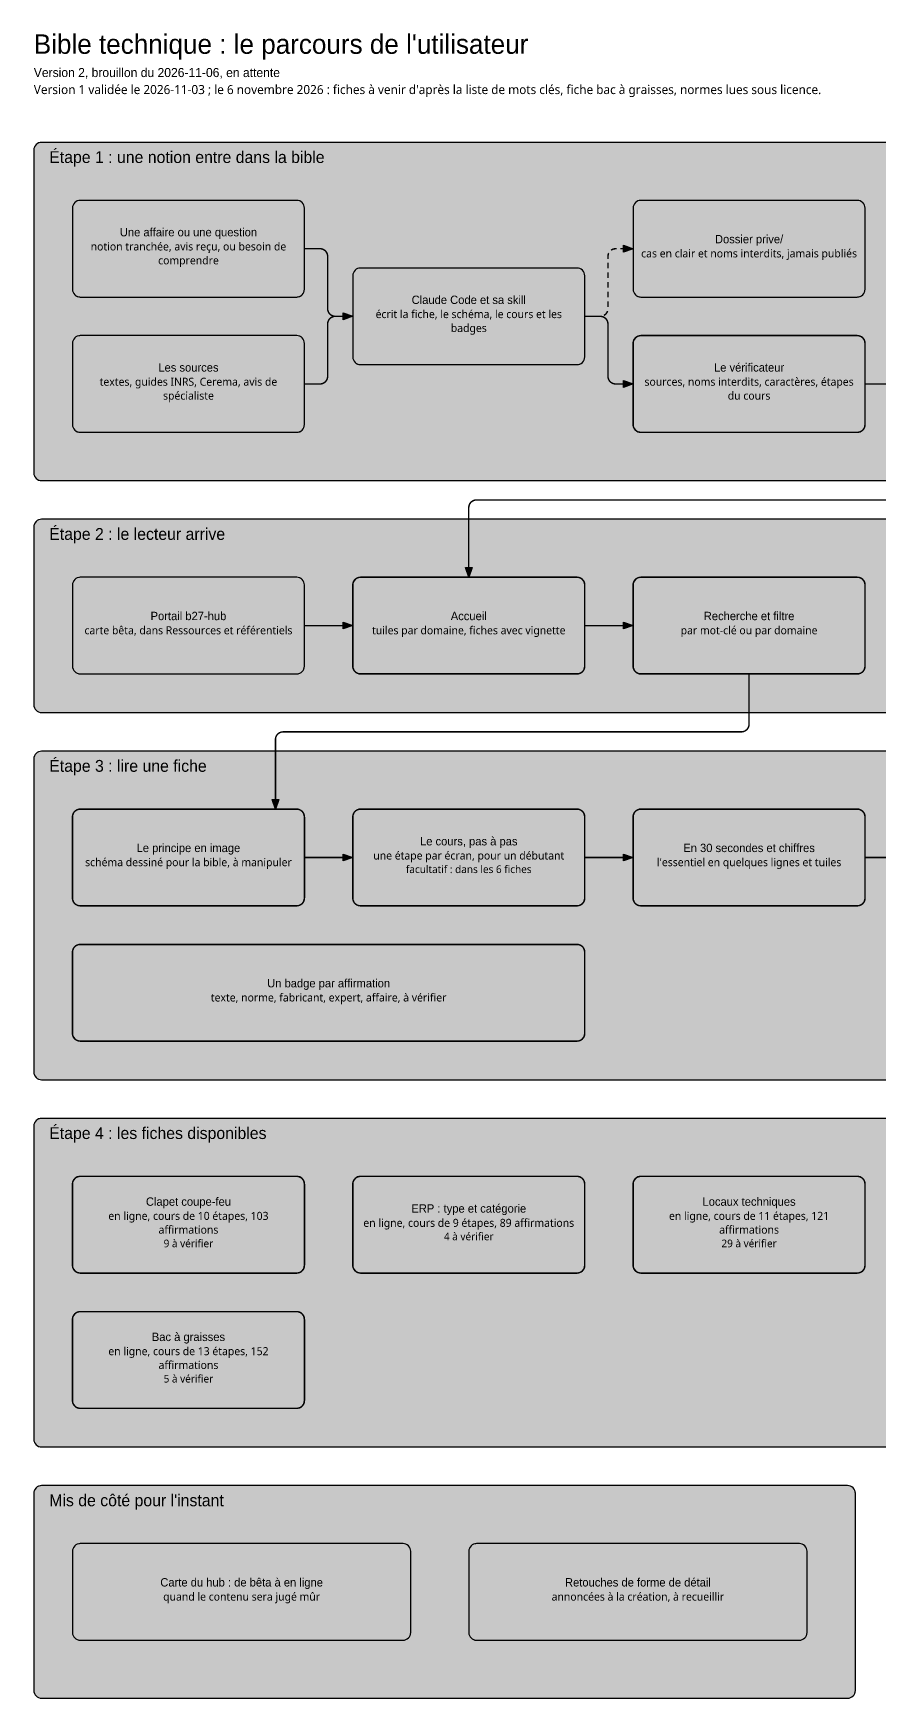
# Model space of a CAD drawing. Header units: millimetres. Extents: x 40 to 2430, y -1750 to -20.
# Drawn here: x 40 to 915, y -1750 to -27 of the extents above; entities that cross this region are included whole.
import ezdxf
from ezdxf.enums import TextEntityAlignment as Align

# ---------------------------------------------------------------- set-up
doc = ezdxf.new("R2010")
doc.units = ezdxf.units.MM
for name, color, linetype, true_color in [('C-2B1D24', 250, 'Continuous', 0x2b1d24), ('C-4A3A42', 229, 'Continuous', 0x4a3a42), ('C-5A4A52', 251, 'Continuous', 0x5a4a52), ('C-5B8266', 105, 'Continuous', 0x5b8266), ('C-6B6B6B', 251, 'Continuous', 0x6b6b6b), ('C-7A2E3A', 17, 'Continuous', 0x7a2e3a), ('C-8C8088', 252, 'Continuous', 0x8c8088), ('C-9E9E9E', 253, 'Continuous', 0x9e9e9e), ('C-C8892A', 42, 'Continuous', 0xc8892a), ('C-D8CFC9', 254, 'Continuous', 0xd8cfc9), ('C-E3ECE5', 254, 'Continuous', 0xe3ece5), ('C-EFEFEF', 7, 'Continuous', 0xefefef), ('C-F7E9D2', 254, 'Continuous', 0xf7e9d2), ('C-FBF9F7', 7, 'Continuous', 0xfbf9f7), ('C-FFFFFF', 7, 'Continuous', 0xffffff)]:
    doc.layers.add(name, color=color, linetype=linetype, true_color=true_color)
doc.styles.add('CARTE_GRAS', font='seguisb.ttf')
doc.styles.add('CARTE_ITALIQUE', font='segoeuii.ttf')
doc.styles.add('CARTE_NORMAL', font='segoeui.ttf')

msp = doc.modelspace()

# ---------------------------------------------------------------- hatches: boundary and pattern name
at = {"layer": 'C-4A3A42'}
h = msp.add_hatch(color=256, dxfattribs=at)
h.dxf.hatch_style = 2
h.paths.add_polyline_path([(660, -250), (650, -253.5), (650, -246.5)])
h = msp.add_hatch(color=256, dxfattribs=at)
h.dxf.hatch_style = 2
h.paths.add_polyline_path([(370, -320), (360, -323.5), (360, -316.5)])
h = msp.add_hatch(color=256, dxfattribs=at)
h.dxf.hatch_style = 2
h.paths.add_polyline_path([(370, -320), (360, -323.5), (360, -316.5)])
h = msp.add_hatch(color=256, dxfattribs=at)
h.dxf.hatch_style = 2
h.paths.add_polyline_path([(660, -390), (650, -393.5), (650, -386.5)])
h = msp.add_hatch(color=256, dxfattribs=at)
h.dxf.hatch_style = 2
h.paths.add_polyline_path([(490, -590), (486.5, -580), (493.5, -580)])
h = msp.add_hatch(color=256, dxfattribs=at)
h.dxf.hatch_style = 2
h.paths.add_polyline_path([(370, -640), (360, -643.5), (360, -636.5)])
h = msp.add_hatch(color=256, dxfattribs=at)
h.dxf.hatch_style = 2
h.paths.add_polyline_path([(660, -640), (650, -643.5), (650, -636.5)])
h = msp.add_hatch(color=256, dxfattribs=at)
h.dxf.hatch_style = 2
h.paths.add_polyline_path([(290, -830), (286.5, -820), (293.5, -820)])
h = msp.add_hatch(color=256, dxfattribs=at)
h.dxf.hatch_style = 2
h.paths.add_polyline_path([(370, -880), (360, -883.5), (360, -876.5)])
h = msp.add_hatch(color=256, dxfattribs=at)
h.dxf.hatch_style = 2
h.paths.add_polyline_path([(660, -880), (650, -883.5), (650, -876.5)])
at = {"layer": 'C-E3ECE5'}
h = msp.add_hatch(color=256, dxfattribs=at)
h.dxf.hatch_style = 2
h.paths.add_polyline_path([(668, -440), (892, -440, 0.414214), (900, -432), (900, -348, 0.414214), (892, -340), (668, -340, 0.414214), (660, -348), (660, -432, 0.414214)])
h = msp.add_hatch(color=256, dxfattribs=at)
h.dxf.hatch_style = 2
h.paths.add_polyline_path([(378, -690), (602, -690, 0.414214), (610, -682), (610, -598, 0.414214), (602, -590), (378, -590, 0.414214), (370, -598), (370, -682, 0.414214)])
h = msp.add_hatch(color=256, dxfattribs=at)
h.dxf.hatch_style = 2
h.paths.add_polyline_path([(668, -690), (892, -690, 0.414214), (900, -682), (900, -598, 0.414214), (892, -590), (668, -590, 0.414214), (660, -598), (660, -682, 0.414214)])
h = msp.add_hatch(color=256, dxfattribs=at)
h.dxf.hatch_style = 2
h.paths.add_polyline_path([(88, -930), (312, -930, 0.414214), (320, -922), (320, -838, 0.414214), (312, -830), (88, -830, 0.414214), (80, -838), (80, -922, 0.414214)])
h = msp.add_hatch(color=256, dxfattribs=at)
h.dxf.hatch_style = 2
h.paths.add_polyline_path([(378, -930), (602, -930, 0.414214), (610, -922), (610, -838, 0.414214), (602, -830), (378, -830, 0.414214), (370, -838), (370, -922, 0.414214)])
h = msp.add_hatch(color=256, dxfattribs=at)
h.dxf.hatch_style = 2
h.paths.add_polyline_path([(668, -930), (892, -930, 0.414214), (900, -922), (900, -838, 0.414214), (892, -830), (668, -830, 0.414214), (660, -838), (660, -922, 0.414214)])
h = msp.add_hatch(color=256, dxfattribs=at)
h.dxf.hatch_style = 2
h.paths.add_polyline_path([(88, -1070), (602, -1070, 0.414214), (610, -1062), (610, -978, 0.414214), (602, -970), (88, -970, 0.414214), (80, -978), (80, -1062, 0.414214)])
at = {"layer": 'C-EFEFEF'}
h = msp.add_hatch(color=256, dxfattribs=at)
h.dxf.hatch_style = 2
h.paths.add_polyline_path([(88, -1690), (422, -1690, 0.414214), (430, -1682), (430, -1598, 0.414214), (422, -1590), (88, -1590, 0.414214), (80, -1598), (80, -1682, 0.414214)])
h = msp.add_hatch(color=256, dxfattribs=at)
h.dxf.hatch_style = 2
h.paths.add_polyline_path([(498, -1690), (832, -1690, 0.414214), (840, -1682), (840, -1598, 0.414214), (832, -1590), (498, -1590, 0.414214), (490, -1598), (490, -1682, 0.414214)])
at = {"layer": 'C-F7E9D2'}
h = msp.add_hatch(color=256, dxfattribs=at)
h.dxf.hatch_style = 2
h.paths.add_polyline_path([(88, -1310), (312, -1310, 0.414214), (320, -1302), (320, -1218, 0.414214), (312, -1210), (88, -1210, 0.414214), (80, -1218), (80, -1302, 0.414214)])
h = msp.add_hatch(color=256, dxfattribs=at)
h.dxf.hatch_style = 2
h.paths.add_polyline_path([(378, -1310), (602, -1310, 0.414214), (610, -1302), (610, -1218, 0.414214), (602, -1210), (378, -1210, 0.414214), (370, -1218), (370, -1302, 0.414214)])
h = msp.add_hatch(color=256, dxfattribs=at)
h.dxf.hatch_style = 2
h.paths.add_polyline_path([(668, -1310), (892, -1310, 0.414214), (900, -1302), (900, -1218, 0.414214), (892, -1210), (668, -1210, 0.414214), (660, -1218), (660, -1302, 0.414214)])
h = msp.add_hatch(color=256, dxfattribs=at)
h.dxf.hatch_style = 2
h.paths.add_polyline_path([(88, -1450), (312, -1450, 0.414214), (320, -1442), (320, -1358, 0.414214), (312, -1350), (88, -1350, 0.414214), (80, -1358), (80, -1442, 0.414214)])
at = {"layer": 'C-FBF9F7'}
h = msp.add_hatch(color=256, dxfattribs=at)
h.dxf.hatch_style = 2
h.paths.add_polyline_path([(48, -490), (1772, -490, 0.414214), (1780, -482), (1780, -148, 0.414214), (1772, -140), (48, -140, 0.414214), (40, -148), (40, -482, 0.414214)])
h = msp.add_hatch(color=256, dxfattribs=at)
h.dxf.hatch_style = 2
h.paths.add_polyline_path([(48, -730), (1772, -730, 0.414214), (1780, -722), (1780, -538, 0.414214), (1772, -530), (48, -530, 0.414214), (40, -538), (40, -722, 0.414214)])
h = msp.add_hatch(color=256, dxfattribs=at)
h.dxf.hatch_style = 2
h.paths.add_polyline_path([(48, -1110), (1772, -1110, 0.414214), (1780, -1102), (1780, -778, 0.414214), (1772, -770), (48, -770, 0.414214), (40, -778), (40, -1102, 0.414214)])
h = msp.add_hatch(color=256, dxfattribs=at)
h.dxf.hatch_style = 2
h.paths.add_polyline_path([(48, -1490), (1772, -1490, 0.414214), (1780, -1482), (1780, -1158, 0.414214), (1772, -1150), (48, -1150, 0.414214), (40, -1158), (40, -1482, 0.414214)])
h = msp.add_hatch(color=256, dxfattribs=at)
h.dxf.hatch_style = 2
h.paths.add_polyline_path([(48, -1750), (882, -1750, 0.414214), (890, -1742), (890, -1538, 0.414214), (882, -1530), (48, -1530, 0.414214), (40, -1538), (40, -1742, 0.414214)])
at = {"layer": 'C-FFFFFF'}
h = msp.add_hatch(color=256, dxfattribs=at)
h.dxf.hatch_style = 2
h.paths.add_polyline_path([(88, -300), (312, -300, 0.414214), (320, -292), (320, -208, 0.414214), (312, -200), (88, -200, 0.414214), (80, -208), (80, -292, 0.414214)])
h = msp.add_hatch(color=256, dxfattribs=at)
h.dxf.hatch_style = 2
h.paths.add_polyline_path([(668, -300), (892, -300, 0.414214), (900, -292), (900, -208, 0.414214), (892, -200), (668, -200, 0.414214), (660, -208), (660, -292, 0.414214)])
h = msp.add_hatch(color=256, dxfattribs=at)
h.dxf.hatch_style = 2
h.paths.add_polyline_path([(378, -370), (602, -370, 0.414214), (610, -362), (610, -278, 0.414214), (602, -270), (378, -270, 0.414214), (370, -278), (370, -362, 0.414214)])
h = msp.add_hatch(color=256, dxfattribs=at)
h.dxf.hatch_style = 2
h.paths.add_polyline_path([(88, -440), (312, -440, 0.414214), (320, -432), (320, -348, 0.414214), (312, -340), (88, -340, 0.414214), (80, -348), (80, -432, 0.414214)])
h = msp.add_hatch(color=256, dxfattribs=at)
h.dxf.hatch_style = 2
h.paths.add_polyline_path([(88, -690), (312, -690, 0.414214), (320, -682), (320, -598, 0.414214), (312, -590), (88, -590, 0.414214), (80, -598), (80, -682, 0.414214)])

# ---------------------------------------------------------------- linework, layer by layer
at = {"layer": 'C-4A3A42', "const_width": 1.5}
for points in [[(320, -250), (336, -250, -0.414214), (344, -258), (344, -312, 0.414214), (352, -320), (360, -320)], [(320, -390), (336, -390, 0.414214), (344, -382), (344, -328, -0.414214), (352, -320), (360, -320)], [(610, -320), (626, -320, -0.414214), (634, -328), (634, -382, 0.414214), (642, -390), (650, -390)], [(1650, -440), (1650, -502, -0.414214), (1642, -510), (498, -510, 0.414214), (490, -518), (490, -580)], [(780, -690), (780, -742, -0.414214), (772, -750), (298, -750, 0.414214), (290, -758), (290, -820)]]:
    msp.add_lwpolyline(points, format="xyb", dxfattribs=at)
for points in [[(634, -260.5), (634, -258), (634.2, -256.4), (634.6, -254.9), (634.8, -254.7)], [(637.3, -251.6), (637.6, -251.3), (638.9, -250.6), (640.4, -250.2), (642, -250), (642.9, -250)], [(646.9, -250), (650, -250)], [(634, -270.5), (634, -264.5)], [(634, -280.5), (634, -274.5)], [(634, -290.5), (634, -284.5)], [(634, -300.5), (634, -294.5)], [(634, -310.5), (634, -304.5)], [(610, -320), (616, -320)], [(620, -320), (626, -320)], [(629.8, -319), (630.4, -318.7), (631.7, -317.7), (632.7, -316.4), (633.4, -315.1), (633.6, -314.5)], [(900, -390), (940, -390)], [(320, -640), (360, -640)], [(610, -640), (650, -640)], [(320, -880), (360, -880)], [(610, -880), (650, -880)], [(900, -880), (940, -880)]]:
    msp.add_lwpolyline(points, dxfattribs=at)
at = {"layer": 'C-4A3A42'}
for points in [[(660, -250), (650, -253.5), (650, -246.5)], [(370, -320), (360, -323.5), (360, -316.5)], [(370, -320), (360, -323.5), (360, -316.5)], [(660, -390), (650, -393.5), (650, -386.5)], [(490, -590), (486.5, -580), (493.5, -580)], [(370, -640), (360, -643.5), (360, -636.5)], [(660, -640), (650, -643.5), (650, -636.5)], [(290, -830), (286.5, -820), (293.5, -820)], [(370, -880), (360, -883.5), (360, -876.5)], [(660, -880), (650, -883.5), (650, -876.5)]]:
    msp.add_lwpolyline(points, close=True, dxfattribs=at)
at = {"layer": 'C-5B8266', "const_width": 1.5}
for points in [[(668, -440), (892, -440, 0.414214), (900, -432), (900, -348, 0.414214), (892, -340), (668, -340, 0.414214), (660, -348), (660, -432, 0.414214)], [(378, -690), (602, -690, 0.414214), (610, -682), (610, -598, 0.414214), (602, -590), (378, -590, 0.414214), (370, -598), (370, -682, 0.414214)], [(668, -690), (892, -690, 0.414214), (900, -682), (900, -598, 0.414214), (892, -590), (668, -590, 0.414214), (660, -598), (660, -682, 0.414214)], [(88, -930), (312, -930, 0.414214), (320, -922), (320, -838, 0.414214), (312, -830), (88, -830, 0.414214), (80, -838), (80, -922, 0.414214)], [(378, -930), (602, -930, 0.414214), (610, -922), (610, -838, 0.414214), (602, -830), (378, -830, 0.414214), (370, -838), (370, -922, 0.414214)], [(668, -930), (892, -930, 0.414214), (900, -922), (900, -838, 0.414214), (892, -830), (668, -830, 0.414214), (660, -838), (660, -922, 0.414214)], [(88, -1070), (602, -1070, 0.414214), (610, -1062), (610, -978, 0.414214), (602, -970), (88, -970, 0.414214), (80, -978), (80, -1062, 0.414214)]]:
    msp.add_lwpolyline(points, format="xyb", close=True, dxfattribs=at)
at = {"layer": 'C-8C8088', "const_width": 1}
for points in [[(80, -208), (80.3, -205.9), (81.1, -204), (82.2, -202.6)], [(85.5, -200.4), (85.9, -200.3), (88, -200), (91.5, -200)], [(95.5, -200), (101.5, -200)], [(105.5, -200), (111.5, -200)], [(115.5, -200), (121.5, -200)], [(125.5, -200), (131.5, -200)], [(135.5, -200), (141.5, -200)], [(145.5, -200), (151.5, -200)], [(155.5, -200), (161.5, -200)], [(165.5, -200), (171.5, -200)], [(175.5, -200), (181.5, -200)], [(185.5, -200), (191.5, -200)], [(195.5, -200), (201.5, -200)], [(205.5, -200), (211.5, -200)], [(215.5, -200), (221.5, -200)], [(225.5, -200), (231.5, -200)], [(235.5, -200), (241.5, -200)], [(245.5, -200), (251.5, -200)], [(255.5, -200), (261.5, -200)], [(265.5, -200), (271.5, -200)], [(275.5, -200), (281.5, -200)], [(285.5, -200), (291.5, -200)], [(295.5, -200), (301.5, -200)], [(305.5, -200), (311.5, -200)], [(315.3, -200.8), (316, -201.1), (317.7, -202.3), (318.9, -204), (319.4, -205)], [(660, -208), (660.3, -205.9), (661.1, -204), (662.2, -202.6)], [(665.5, -200.4), (665.9, -200.3), (668, -200), (671.5, -200)], [(675.5, -200), (681.5, -200)], [(685.5, -200), (691.5, -200)], [(695.5, -200), (701.5, -200)], [(705.5, -200), (711.5, -200)], [(715.5, -200), (721.5, -200)], [(725.5, -200), (731.5, -200)], [(735.5, -200), (741.5, -200)], [(745.5, -200), (751.5, -200)], [(755.5, -200), (761.5, -200)], [(765.5, -200), (771.5, -200)], [(775.5, -200), (781.5, -200)], [(785.5, -200), (791.5, -200)], [(795.5, -200), (801.5, -200)], [(805.5, -200), (811.5, -200)], [(815.5, -200), (821.5, -200)], [(825.5, -200), (831.5, -200)], [(835.5, -200), (841.5, -200)], [(845.5, -200), (851.5, -200)], [(855.5, -200), (861.5, -200)], [(865.5, -200), (871.5, -200)], [(875.5, -200), (881.5, -200)], [(885.5, -200), (891.5, -200)], [(895.3, -200.8), (896, -201.1), (897.7, -202.3), (898.9, -204), (899.4, -205)], [(80, -214.1), (80, -208.1)], [(80, -224.1), (80, -218.1)], [(320, -208.9), (320, -214.9)], [(320, -218.9), (320, -224.9)], [(660, -214.1), (660, -208.1)], [(660, -224.1), (660, -218.1)], [(900, -208.9), (900, -214.9)], [(900, -218.9), (900, -224.9)], [(80, -234.1), (80, -228.1)], [(80, -244.1), (80, -238.1)], [(320, -228.9), (320, -234.9)], [(320, -238.9), (320, -244.9)], [(660, -234.1), (660, -228.1)], [(660, -244.1), (660, -238.1)], [(900, -228.9), (900, -234.9)], [(900, -238.9), (900, -244.9)], [(80, -254.1), (80, -248.1)], [(80, -264.1), (80, -258.1)], [(320, -248.9), (320, -254.9)], [(320, -258.9), (320, -264.9)], [(660, -254.1), (660, -248.1)], [(660, -264.1), (660, -258.1)], [(900, -248.9), (900, -254.9)], [(900, -258.9), (900, -264.9)], [(80, -274.1), (80, -268.1)], [(320, -268.9), (320, -274.9)], [(370, -278), (370.3, -275.9), (371.1, -274), (372.2, -272.6)], [(375.5, -270.4), (375.9, -270.3), (378, -270), (381.5, -270)], [(385.5, -270), (391.5, -270)], [(395.5, -270), (401.5, -270)], [(405.5, -270), (411.5, -270)], [(415.5, -270), (421.5, -270)], [(425.5, -270), (431.5, -270)], [(435.5, -270), (441.5, -270)], [(445.5, -270), (451.5, -270)], [(455.5, -270), (461.5, -270)], [(465.5, -270), (471.5, -270)], [(475.5, -270), (481.5, -270)], [(485.5, -270), (491.5, -270)], [(495.5, -270), (501.5, -270)], [(505.5, -270), (511.5, -270)], [(515.5, -270), (521.5, -270)], [(525.5, -270), (531.5, -270)], [(535.5, -270), (541.5, -270)], [(545.5, -270), (551.5, -270)], [(555.5, -270), (561.5, -270)], [(565.5, -270), (571.5, -270)], [(575.5, -270), (581.5, -270)], [(585.5, -270), (591.5, -270)], [(595.5, -270), (601.5, -270)], [(605.3, -270.8), (606, -271.1), (607.7, -272.3), (608.9, -274), (609.4, -275)], [(660, -274.1), (660, -268.1)], [(900, -268.9), (900, -274.9)], [(80, -284.1), (80, -278.1)], [(80.3, -294.1), (80.3, -294.1), (80, -292), (80, -288.1)], [(320, -288.9), (320, -292), (319.7, -294.1), (319.4, -294.9)], [(320, -278.9), (320, -284.9)], [(370, -284.1), (370, -278.1)], [(370, -294.1), (370, -288.1)], [(610, -278.9), (610, -284.9)], [(610, -288.9), (610, -294.9)], [(660, -284.1), (660, -278.1)], [(660.3, -294.1), (660.3, -294.1), (660, -292), (660, -288.1)], [(900, -288.9), (900, -292), (899.7, -294.1), (899.4, -294.9)], [(900, -278.9), (900, -284.9)], [(87.6, -299.9), (85.9, -299.7), (84, -298.9), (82.3, -297.7), (82.3, -297.5)], [(97.6, -300), (91.6, -300)], [(107.6, -300), (101.6, -300)], [(117.6, -300), (111.6, -300)], [(127.6, -300), (121.6, -300)], [(137.6, -300), (131.6, -300)], [(147.6, -300), (141.6, -300)], [(157.6, -300), (151.6, -300)], [(167.6, -300), (161.6, -300)], [(177.6, -300), (171.6, -300)], [(187.6, -300), (181.6, -300)], [(197.6, -300), (191.6, -300)], [(207.6, -300), (201.6, -300)], [(217.6, -300), (211.6, -300)], [(227.6, -300), (221.6, -300)], [(237.6, -300), (231.6, -300)], [(247.6, -300), (241.6, -300)], [(257.6, -300), (251.6, -300)], [(267.6, -300), (261.6, -300)], [(277.6, -300), (271.6, -300)], [(287.6, -300), (281.6, -300)], [(297.6, -300), (291.6, -300)], [(307.6, -300), (301.6, -300)], [(317.1, -298.1), (316, -298.9), (314.1, -299.7), (312, -300), (311.6, -300)], [(370, -304.1), (370, -298.1)], [(370, -314.1), (370, -308.1)], [(610, -298.9), (610, -304.9)], [(610, -308.9), (610, -314.9)], [(667.6, -299.9), (665.9, -299.7), (664, -298.9), (662.3, -297.7), (662.3, -297.5)], [(677.6, -300), (671.6, -300)], [(687.6, -300), (681.6, -300)], [(697.6, -300), (691.6, -300)], [(707.6, -300), (701.6, -300)], [(717.6, -300), (711.6, -300)], [(727.6, -300), (721.6, -300)], [(737.6, -300), (731.6, -300)], [(747.6, -300), (741.6, -300)], [(757.6, -300), (751.6, -300)], [(767.6, -300), (761.6, -300)], [(777.6, -300), (771.6, -300)], [(787.6, -300), (781.6, -300)], [(797.6, -300), (791.6, -300)], [(807.6, -300), (801.6, -300)], [(817.6, -300), (811.6, -300)], [(827.6, -300), (821.6, -300)], [(837.6, -300), (831.6, -300)], [(847.6, -300), (841.6, -300)], [(857.6, -300), (851.6, -300)], [(867.6, -300), (861.6, -300)], [(877.6, -300), (871.6, -300)], [(887.6, -300), (881.6, -300)], [(897.1, -298.1), (896, -298.9), (894.1, -299.7), (892, -300), (891.6, -300)], [(370, -324.1), (370, -318.1)], [(610, -318.9), (610, -324.9)], [(80, -348), (80.3, -345.9), (81.1, -344), (82.2, -342.6)], [(85.5, -340.4), (85.9, -340.3), (88, -340), (91.5, -340)], [(95.5, -340), (101.5, -340)], [(105.5, -340), (111.5, -340)], [(115.5, -340), (121.5, -340)], [(125.5, -340), (131.5, -340)], [(135.5, -340), (141.5, -340)], [(145.5, -340), (151.5, -340)], [(155.5, -340), (161.5, -340)], [(165.5, -340), (171.5, -340)], [(175.5, -340), (181.5, -340)], [(185.5, -340), (191.5, -340)], [(195.5, -340), (201.5, -340)], [(205.5, -340), (211.5, -340)], [(215.5, -340), (221.5, -340)], [(225.5, -340), (231.5, -340)], [(235.5, -340), (241.5, -340)], [(245.5, -340), (251.5, -340)], [(255.5, -340), (261.5, -340)], [(265.5, -340), (271.5, -340)], [(275.5, -340), (281.5, -340)], [(285.5, -340), (291.5, -340)], [(295.5, -340), (301.5, -340)], [(305.5, -340), (311.5, -340)], [(315.3, -340.8), (316, -341.1), (317.7, -342.3), (318.9, -344), (319.4, -345)], [(370, -334.1), (370, -328.1)], [(370, -344.1), (370, -338.1)], [(610, -328.9), (610, -334.9)], [(610, -338.9), (610, -344.9)], [(80, -354.1), (80, -348.1)], [(80, -364.1), (80, -358.1)], [(320, -348.9), (320, -354.9)], [(320, -358.9), (320, -364.9)], [(370, -354.1), (370, -348.1)], [(370.3, -364.1), (370.3, -364.1), (370, -362), (370, -358.1)], [(610, -358.9), (610, -362), (609.7, -364.1), (609.4, -364.9)], [(610, -348.9), (610, -354.9)], [(80, -374.1), (80, -368.1)], [(80, -384.1), (80, -378.1)], [(320, -368.9), (320, -374.9)], [(320, -378.9), (320, -384.9)], [(377.6, -369.9), (375.9, -369.7), (374, -368.9), (372.3, -367.7), (372.3, -367.5)], [(387.6, -370), (381.6, -370)], [(397.6, -370), (391.6, -370)], [(407.6, -370), (401.6, -370)], [(417.6, -370), (411.6, -370)], [(427.6, -370), (421.6, -370)], [(437.6, -370), (431.6, -370)], [(447.6, -370), (441.6, -370)], [(457.6, -370), (451.6, -370)], [(467.6, -370), (461.6, -370)], [(477.6, -370), (471.6, -370)], [(487.6, -370), (481.6, -370)], [(497.6, -370), (491.6, -370)], [(507.6, -370), (501.6, -370)], [(517.6, -370), (511.6, -370)], [(527.6, -370), (521.6, -370)], [(537.6, -370), (531.6, -370)], [(547.6, -370), (541.6, -370)], [(557.6, -370), (551.6, -370)], [(567.6, -370), (561.6, -370)], [(577.6, -370), (571.6, -370)], [(587.6, -370), (581.6, -370)], [(597.6, -370), (591.6, -370)], [(607.1, -368.1), (606, -368.9), (604.1, -369.7), (602, -370), (601.6, -370)], [(80, -394.1), (80, -388.1)], [(320, -388.9), (320, -394.9)], [(80, -404.1), (80, -398.1)], [(80, -414.1), (80, -408.1)], [(320, -398.9), (320, -404.9)], [(320, -408.9), (320, -414.9)], [(80, -424.1), (80, -418.1)], [(80.3, -434.1), (80.3, -434.1), (80, -432), (80, -428.1)], [(320, -428.9), (320, -432), (319.7, -434.1), (319.4, -434.9)], [(320, -418.9), (320, -424.9)], [(87.6, -439.9), (85.9, -439.7), (84, -438.9), (82.3, -437.7), (82.3, -437.5)], [(97.6, -440), (91.6, -440)], [(107.6, -440), (101.6, -440)], [(117.6, -440), (111.6, -440)], [(127.6, -440), (121.6, -440)], [(137.6, -440), (131.6, -440)], [(147.6, -440), (141.6, -440)], [(157.6, -440), (151.6, -440)], [(167.6, -440), (161.6, -440)], [(177.6, -440), (171.6, -440)], [(187.6, -440), (181.6, -440)], [(197.6, -440), (191.6, -440)], [(207.6, -440), (201.6, -440)], [(217.6, -440), (211.6, -440)], [(227.6, -440), (221.6, -440)], [(237.6, -440), (231.6, -440)], [(247.6, -440), (241.6, -440)], [(257.6, -440), (251.6, -440)], [(267.6, -440), (261.6, -440)], [(277.6, -440), (271.6, -440)], [(287.6, -440), (281.6, -440)], [(297.6, -440), (291.6, -440)], [(307.6, -440), (301.6, -440)], [(317.1, -438.1), (316, -438.9), (314.1, -439.7), (312, -440), (311.6, -440)], [(80, -598), (80.3, -595.9), (81.1, -594), (82.2, -592.6)], [(80, -604.1), (80, -598.1)], [(85.5, -590.4), (85.9, -590.3), (88, -590), (91.5, -590)], [(95.5, -590), (101.5, -590)], [(105.5, -590), (111.5, -590)], [(115.5, -590), (121.5, -590)], [(125.5, -590), (131.5, -590)], [(135.5, -590), (141.5, -590)], [(145.5, -590), (151.5, -590)], [(155.5, -590), (161.5, -590)], [(165.5, -590), (171.5, -590)], [(175.5, -590), (181.5, -590)], [(185.5, -590), (191.5, -590)], [(195.5, -590), (201.5, -590)], [(205.5, -590), (211.5, -590)], [(215.5, -590), (221.5, -590)], [(225.5, -590), (231.5, -590)], [(235.5, -590), (241.5, -590)], [(245.5, -590), (251.5, -590)], [(255.5, -590), (261.5, -590)], [(265.5, -590), (271.5, -590)], [(275.5, -590), (281.5, -590)], [(285.5, -590), (291.5, -590)], [(295.5, -590), (301.5, -590)], [(305.5, -590), (311.5, -590)], [(315.3, -590.8), (316, -591.1), (317.7, -592.3), (318.9, -594), (319.4, -595)], [(320, -598.9), (320, -604.9)], [(80, -614.1), (80, -608.1)], [(80, -624.1), (80, -618.1)], [(320, -608.9), (320, -614.9)], [(320, -618.9), (320, -624.9)], [(80, -634.1), (80, -628.1)], [(80, -644.1), (80, -638.1)], [(320, -628.9), (320, -634.9)], [(80, -654.1), (80, -648.1)], [(320, -638.9), (320, -644.9)], [(320, -648.9), (320, -654.9)], [(80, -664.1), (80, -658.1)], [(80, -674.1), (80, -668.1)], [(320, -658.9), (320, -664.9)], [(320, -668.9), (320, -674.9)], [(80.3, -684.1), (80.3, -684.1), (80, -682), (80, -678.1)], [(87.6, -689.9), (85.9, -689.7), (84, -688.9), (82.3, -687.7), (82.3, -687.5)], [(317.1, -688.1), (316, -688.9), (314.1, -689.7), (312, -690), (311.6, -690)], [(320, -678.9), (320, -682), (319.7, -684.1), (319.4, -684.9)], [(97.6, -690), (91.6, -690)], [(107.6, -690), (101.6, -690)], [(117.6, -690), (111.6, -690)], [(127.6, -690), (121.6, -690)], [(137.6, -690), (131.6, -690)], [(147.6, -690), (141.6, -690)], [(157.6, -690), (151.6, -690)], [(167.6, -690), (161.6, -690)], [(177.6, -690), (171.6, -690)], [(187.6, -690), (181.6, -690)], [(197.6, -690), (191.6, -690)], [(207.6, -690), (201.6, -690)], [(217.6, -690), (211.6, -690)], [(227.6, -690), (221.6, -690)], [(237.6, -690), (231.6, -690)], [(247.6, -690), (241.6, -690)], [(257.6, -690), (251.6, -690)], [(267.6, -690), (261.6, -690)], [(277.6, -690), (271.6, -690)], [(287.6, -690), (281.6, -690)], [(297.6, -690), (291.6, -690)], [(307.6, -690), (301.6, -690)]]:
    msp.add_lwpolyline(points, dxfattribs=at)
at = {"layer": 'C-9E9E9E', "const_width": 1}
for points in [[(80, -1598), (80.3, -1595.9), (81.1, -1594), (82.2, -1592.6)], [(80, -1604.1), (80, -1598.1)], [(85.5, -1590.4), (85.9, -1590.3), (88, -1590), (91.5, -1590)], [(95.5, -1590), (101.5, -1590)], [(105.5, -1590), (111.5, -1590)], [(115.5, -1590), (121.5, -1590)], [(125.5, -1590), (131.5, -1590)], [(135.5, -1590), (141.5, -1590)], [(145.5, -1590), (151.5, -1590)], [(155.5, -1590), (161.5, -1590)], [(165.5, -1590), (171.5, -1590)], [(175.5, -1590), (181.5, -1590)], [(185.5, -1590), (191.5, -1590)], [(195.5, -1590), (201.5, -1590)], [(205.5, -1590), (211.5, -1590)], [(215.5, -1590), (221.5, -1590)], [(225.5, -1590), (231.5, -1590)], [(235.5, -1590), (241.5, -1590)], [(245.5, -1590), (251.5, -1590)], [(255.5, -1590), (261.5, -1590)], [(265.5, -1590), (271.5, -1590)], [(275.5, -1590), (281.5, -1590)], [(285.5, -1590), (291.5, -1590)], [(295.5, -1590), (301.5, -1590)], [(305.5, -1590), (311.5, -1590)], [(315.5, -1590), (321.5, -1590)], [(325.5, -1590), (331.5, -1590)], [(335.5, -1590), (341.5, -1590)], [(345.5, -1590), (351.5, -1590)], [(355.5, -1590), (361.5, -1590)], [(365.5, -1590), (371.5, -1590)], [(375.5, -1590), (381.5, -1590)], [(385.5, -1590), (391.5, -1590)], [(395.5, -1590), (401.5, -1590)], [(405.5, -1590), (411.5, -1590)], [(415.5, -1590), (421.5, -1590)], [(425.3, -1590.8), (426, -1591.1), (427.7, -1592.3), (428.9, -1594), (429.4, -1595)], [(430, -1598.9), (430, -1604.9)], [(490, -1598), (490.3, -1595.9), (491.1, -1594), (492.2, -1592.6)], [(490, -1604.1), (490, -1598.1)], [(495.5, -1590.4), (495.9, -1590.3), (498, -1590), (501.5, -1590)], [(505.5, -1590), (511.5, -1590)], [(515.5, -1590), (521.5, -1590)], [(525.5, -1590), (531.5, -1590)], [(535.5, -1590), (541.5, -1590)], [(545.5, -1590), (551.5, -1590)], [(555.5, -1590), (561.5, -1590)], [(565.5, -1590), (571.5, -1590)], [(575.5, -1590), (581.5, -1590)], [(585.5, -1590), (591.5, -1590)], [(595.5, -1590), (601.5, -1590)], [(605.5, -1590), (611.5, -1590)], [(615.5, -1590), (621.5, -1590)], [(625.5, -1590), (631.5, -1590)], [(635.5, -1590), (641.5, -1590)], [(645.5, -1590), (651.5, -1590)], [(655.5, -1590), (661.5, -1590)], [(665.5, -1590), (671.5, -1590)], [(675.5, -1590), (681.5, -1590)], [(685.5, -1590), (691.5, -1590)], [(695.5, -1590), (701.5, -1590)], [(705.5, -1590), (711.5, -1590)], [(715.5, -1590), (721.5, -1590)], [(725.5, -1590), (731.5, -1590)], [(735.5, -1590), (741.5, -1590)], [(745.5, -1590), (751.5, -1590)], [(755.5, -1590), (761.5, -1590)], [(765.5, -1590), (771.5, -1590)], [(775.5, -1590), (781.5, -1590)], [(785.5, -1590), (791.5, -1590)], [(795.5, -1590), (801.5, -1590)], [(805.5, -1590), (811.5, -1590)], [(815.5, -1590), (821.5, -1590)], [(825.5, -1590), (831.5, -1590)], [(835.3, -1590.8), (836, -1591.1), (837.7, -1592.3), (838.9, -1594), (839.4, -1595)], [(840, -1598.9), (840, -1604.9)], [(80, -1614.1), (80, -1608.1)], [(80, -1624.1), (80, -1618.1)], [(430, -1608.9), (430, -1614.9)], [(430, -1618.9), (430, -1624.9)], [(490, -1614.1), (490, -1608.1)], [(490, -1624.1), (490, -1618.1)], [(840, -1608.9), (840, -1614.9)], [(840, -1618.9), (840, -1624.9)], [(80, -1634.1), (80, -1628.1)], [(430, -1628.9), (430, -1634.9)], [(490, -1634.1), (490, -1628.1)], [(840, -1628.9), (840, -1634.9)], [(80, -1644.1), (80, -1638.1)], [(80, -1654.1), (80, -1648.1)], [(430, -1638.9), (430, -1644.9)], [(430, -1648.9), (430, -1654.9)], [(490, -1644.1), (490, -1638.1)], [(490, -1654.1), (490, -1648.1)], [(840, -1638.9), (840, -1644.9)], [(840, -1648.9), (840, -1654.9)], [(80, -1664.1), (80, -1658.1)], [(80, -1674.1), (80, -1668.1)], [(430, -1658.9), (430, -1664.9)], [(430, -1668.9), (430, -1674.9)], [(490, -1664.1), (490, -1658.1)], [(490, -1674.1), (490, -1668.1)], [(840, -1658.9), (840, -1664.9)], [(840, -1668.9), (840, -1674.9)], [(80.3, -1684.1), (80.3, -1684.1), (80, -1682), (80, -1678.1)], [(87.6, -1689.9), (85.9, -1689.7), (84, -1688.9), (82.3, -1687.7), (82.3, -1687.5)], [(427.1, -1688.1), (426, -1688.9), (424.1, -1689.7), (422, -1690), (421.6, -1690)], [(430, -1678.9), (430, -1682), (429.7, -1684.1), (429.4, -1684.9)], [(490.3, -1684.1), (490.3, -1684.1), (490, -1682), (490, -1678.1)], [(497.6, -1689.9), (495.9, -1689.7), (494, -1688.9), (492.3, -1687.7), (492.3, -1687.5)], [(837.1, -1688.1), (836, -1688.9), (834.1, -1689.7), (832, -1690), (831.6, -1690)], [(840, -1678.9), (840, -1682), (839.7, -1684.1), (839.4, -1684.9)], [(97.6, -1690), (91.6, -1690)], [(107.6, -1690), (101.6, -1690)], [(117.6, -1690), (111.6, -1690)], [(127.6, -1690), (121.6, -1690)], [(137.6, -1690), (131.6, -1690)], [(147.6, -1690), (141.6, -1690)], [(157.6, -1690), (151.6, -1690)], [(167.6, -1690), (161.6, -1690)], [(177.6, -1690), (171.6, -1690)], [(187.6, -1690), (181.6, -1690)], [(197.6, -1690), (191.6, -1690)], [(207.6, -1690), (201.6, -1690)], [(217.6, -1690), (211.6, -1690)], [(227.6, -1690), (221.6, -1690)], [(237.6, -1690), (231.6, -1690)], [(247.6, -1690), (241.6, -1690)], [(257.6, -1690), (251.6, -1690)], [(267.6, -1690), (261.6, -1690)], [(277.6, -1690), (271.6, -1690)], [(287.6, -1690), (281.6, -1690)], [(297.6, -1690), (291.6, -1690)], [(307.6, -1690), (301.6, -1690)], [(317.6, -1690), (311.6, -1690)], [(327.6, -1690), (321.6, -1690)], [(337.6, -1690), (331.6, -1690)], [(347.6, -1690), (341.6, -1690)], [(357.6, -1690), (351.6, -1690)], [(367.6, -1690), (361.6, -1690)], [(377.6, -1690), (371.6, -1690)], [(387.6, -1690), (381.6, -1690)], [(397.6, -1690), (391.6, -1690)], [(407.6, -1690), (401.6, -1690)], [(417.6, -1690), (411.6, -1690)], [(507.6, -1690), (501.6, -1690)], [(517.6, -1690), (511.6, -1690)], [(527.6, -1690), (521.6, -1690)], [(537.6, -1690), (531.6, -1690)], [(547.6, -1690), (541.6, -1690)], [(557.6, -1690), (551.6, -1690)], [(567.6, -1690), (561.6, -1690)], [(577.6, -1690), (571.6, -1690)], [(587.6, -1690), (581.6, -1690)], [(597.6, -1690), (591.6, -1690)], [(607.6, -1690), (601.6, -1690)], [(617.6, -1690), (611.6, -1690)], [(627.6, -1690), (621.6, -1690)], [(637.6, -1690), (631.6, -1690)], [(647.6, -1690), (641.6, -1690)], [(657.6, -1690), (651.6, -1690)], [(667.6, -1690), (661.6, -1690)], [(677.6, -1690), (671.6, -1690)], [(687.6, -1690), (681.6, -1690)], [(697.6, -1690), (691.6, -1690)], [(707.6, -1690), (701.6, -1690)], [(717.6, -1690), (711.6, -1690)], [(727.6, -1690), (721.6, -1690)], [(737.6, -1690), (731.6, -1690)], [(747.6, -1690), (741.6, -1690)], [(757.6, -1690), (751.6, -1690)], [(767.6, -1690), (761.6, -1690)], [(777.6, -1690), (771.6, -1690)], [(787.6, -1690), (781.6, -1690)], [(797.6, -1690), (791.6, -1690)], [(807.6, -1690), (801.6, -1690)], [(817.6, -1690), (811.6, -1690)], [(827.6, -1690), (821.6, -1690)]]:
    msp.add_lwpolyline(points, dxfattribs=at)
at = {"layer": 'C-C8892A', "const_width": 1.5}
for points in [[(88, -1310), (312, -1310, 0.414214), (320, -1302), (320, -1218, 0.414214), (312, -1210), (88, -1210, 0.414214), (80, -1218), (80, -1302, 0.414214)], [(378, -1310), (602, -1310, 0.414214), (610, -1302), (610, -1218, 0.414214), (602, -1210), (378, -1210, 0.414214), (370, -1218), (370, -1302, 0.414214)], [(668, -1310), (892, -1310, 0.414214), (900, -1302), (900, -1218, 0.414214), (892, -1210), (668, -1210, 0.414214), (660, -1218), (660, -1302, 0.414214)], [(88, -1450), (312, -1450, 0.414214), (320, -1442), (320, -1358, 0.414214), (312, -1350), (88, -1350, 0.414214), (80, -1358), (80, -1442, 0.414214)]]:
    msp.add_lwpolyline(points, format="xyb", close=True, dxfattribs=at)
at = {"layer": 'C-D8CFC9', "const_width": 1}
for points in [[(48, -490), (1772, -490, 0.414214), (1780, -482), (1780, -148, 0.414214), (1772, -140), (48, -140, 0.414214), (40, -148), (40, -482, 0.414214)], [(48, -730), (1772, -730, 0.414214), (1780, -722), (1780, -538, 0.414214), (1772, -530), (48, -530, 0.414214), (40, -538), (40, -722, 0.414214)], [(48, -1110), (1772, -1110, 0.414214), (1780, -1102), (1780, -778, 0.414214), (1772, -770), (48, -770, 0.414214), (40, -778), (40, -1102, 0.414214)], [(48, -1490), (1772, -1490, 0.414214), (1780, -1482), (1780, -1158, 0.414214), (1772, -1150), (48, -1150, 0.414214), (40, -1158), (40, -1482, 0.414214)], [(48, -1750), (882, -1750, 0.414214), (890, -1742), (890, -1538, 0.414214), (882, -1530), (48, -1530, 0.414214), (40, -1538), (40, -1742, 0.414214)]]:
    msp.add_lwpolyline(points, format="xyb", close=True, dxfattribs=at)
at = {"layer": 'C-E3ECE5'}
for points in [[(668, -440), (892, -440, 0.414214), (900, -432), (900, -348, 0.414214), (892, -340), (668, -340, 0.414214), (660, -348), (660, -432, 0.414214)], [(378, -690), (602, -690, 0.414214), (610, -682), (610, -598, 0.414214), (602, -590), (378, -590, 0.414214), (370, -598), (370, -682, 0.414214)], [(668, -690), (892, -690, 0.414214), (900, -682), (900, -598, 0.414214), (892, -590), (668, -590, 0.414214), (660, -598), (660, -682, 0.414214)], [(88, -930), (312, -930, 0.414214), (320, -922), (320, -838, 0.414214), (312, -830), (88, -830, 0.414214), (80, -838), (80, -922, 0.414214)], [(378, -930), (602, -930, 0.414214), (610, -922), (610, -838, 0.414214), (602, -830), (378, -830, 0.414214), (370, -838), (370, -922, 0.414214)], [(668, -930), (892, -930, 0.414214), (900, -922), (900, -838, 0.414214), (892, -830), (668, -830, 0.414214), (660, -838), (660, -922, 0.414214)], [(88, -1070), (602, -1070, 0.414214), (610, -1062), (610, -978, 0.414214), (602, -970), (88, -970, 0.414214), (80, -978), (80, -1062, 0.414214)]]:
    msp.add_lwpolyline(points, format="xyb", close=True, dxfattribs=at)
at = {"layer": 'C-EFEFEF'}
for points in [[(88, -1690), (422, -1690, 0.414214), (430, -1682), (430, -1598, 0.414214), (422, -1590), (88, -1590, 0.414214), (80, -1598), (80, -1682, 0.414214)], [(498, -1690), (832, -1690, 0.414214), (840, -1682), (840, -1598, 0.414214), (832, -1590), (498, -1590, 0.414214), (490, -1598), (490, -1682, 0.414214)]]:
    msp.add_lwpolyline(points, format="xyb", close=True, dxfattribs=at)
at = {"layer": 'C-F7E9D2'}
for points in [[(88, -1310), (312, -1310, 0.414214), (320, -1302), (320, -1218, 0.414214), (312, -1210), (88, -1210, 0.414214), (80, -1218), (80, -1302, 0.414214)], [(378, -1310), (602, -1310, 0.414214), (610, -1302), (610, -1218, 0.414214), (602, -1210), (378, -1210, 0.414214), (370, -1218), (370, -1302, 0.414214)], [(668, -1310), (892, -1310, 0.414214), (900, -1302), (900, -1218, 0.414214), (892, -1210), (668, -1210, 0.414214), (660, -1218), (660, -1302, 0.414214)], [(88, -1450), (312, -1450, 0.414214), (320, -1442), (320, -1358, 0.414214), (312, -1350), (88, -1350, 0.414214), (80, -1358), (80, -1442, 0.414214)]]:
    msp.add_lwpolyline(points, format="xyb", close=True, dxfattribs=at)
at = {"layer": 'C-FBF9F7'}
for points in [[(48, -490), (1772, -490, 0.414214), (1780, -482), (1780, -148, 0.414214), (1772, -140), (48, -140, 0.414214), (40, -148), (40, -482, 0.414214)], [(48, -730), (1772, -730, 0.414214), (1780, -722), (1780, -538, 0.414214), (1772, -530), (48, -530, 0.414214), (40, -538), (40, -722, 0.414214)], [(48, -1110), (1772, -1110, 0.414214), (1780, -1102), (1780, -778, 0.414214), (1772, -770), (48, -770, 0.414214), (40, -778), (40, -1102, 0.414214)], [(48, -1490), (1772, -1490, 0.414214), (1780, -1482), (1780, -1158, 0.414214), (1772, -1150), (48, -1150, 0.414214), (40, -1158), (40, -1482, 0.414214)], [(48, -1750), (882, -1750, 0.414214), (890, -1742), (890, -1538, 0.414214), (882, -1530), (48, -1530, 0.414214), (40, -1538), (40, -1742, 0.414214)]]:
    msp.add_lwpolyline(points, format="xyb", close=True, dxfattribs=at)
at = {"layer": 'C-FFFFFF'}
for points in [[(88, -300), (312, -300, 0.414214), (320, -292), (320, -208, 0.414214), (312, -200), (88, -200, 0.414214), (80, -208), (80, -292, 0.414214)], [(668, -300), (892, -300, 0.414214), (900, -292), (900, -208, 0.414214), (892, -200), (668, -200, 0.414214), (660, -208), (660, -292, 0.414214)], [(378, -370), (602, -370, 0.414214), (610, -362), (610, -278, 0.414214), (602, -270), (378, -270, 0.414214), (370, -278), (370, -362, 0.414214)], [(88, -440), (312, -440, 0.414214), (320, -432), (320, -348, 0.414214), (312, -340), (88, -340, 0.414214), (80, -348), (80, -432, 0.414214)], [(88, -690), (312, -690, 0.414214), (320, -682), (320, -598, 0.414214), (312, -590), (88, -590, 0.414214), (80, -598), (80, -682, 0.414214)]]:
    msp.add_lwpolyline(points, format="xyb", close=True, dxfattribs=at)

# ---------------------------------------------------------------- texts
at = {"layer": 'C-2B1D24'}
for s, style, p in [('Version 2, brouillon du 2026-11-06, en attente', 'CARTE_GRAS', (40, -75.2)), ("Version 1 validée le 2026-11-03 ; le 6 novembre 2026 : fiches à venir d'après la liste de mots clés, fiche bac à graisses, normes lues sous licence.", 'CARTE_NORMAL', (40, -92.8))]:
    msp.add_text(s, height=9.36, dxfattribs=dict(at, style=style)).set_placement(p, align=Align.BOTTOM_LEFT)
for s, height, style, p in [('Une affaire ou une question', 8.64, 'CARTE_GRAS', (200, -239.8)), ('Dossier prive/', 8.64, 'CARTE_GRAS', (780, -247)), ('notion tranchée, avis reçu, ou besoin de', 8.28, 'CARTE_NORMAL', (200, -254.3)), ('comprendre', 8.28, 'CARTE_NORMAL', (200, -268.7)), ('cas en clair et noms interdits, jamais publiés', 8.28, 'CARTE_NORMAL', (780, -261.5)), ('Claude Code et sa skill', 8.64, 'CARTE_GRAS', (490, -309.8)), ('écrit la fiche, le schéma, le cours et les', 8.28, 'CARTE_NORMAL', (490, -324.3)), ('badges', 8.28, 'CARTE_NORMAL', (490, -338.7)), ('Les sources', 8.64, 'CARTE_GRAS', (200, -379.8)), ('Le vérificateur', 8.64, 'CARTE_GRAS', (780, -379.8)), ('textes, guides INRS, Cerema, avis de', 8.28, 'CARTE_NORMAL', (200, -394.3)), ('sources, noms interdits, caractères, étapes', 8.28, 'CARTE_NORMAL', (780, -394.3)), ('spécialiste', 8.28, 'CARTE_NORMAL', (200, -408.7)), ('du cours', 8.28, 'CARTE_NORMAL', (780, -408.7)), ('Portail b27-hub', 8.64, 'CARTE_GRAS', (200, -637)), ('Accueil', 8.64, 'CARTE_GRAS', (490, -637)), ('Recherche et filtre', 8.64, 'CARTE_GRAS', (780, -637)), ('carte bêta, dans Ressources et référentiels', 8.28, 'CARTE_NORMAL', (200, -651.5)), ('tuiles par domaine, fiches avec vignette', 8.28, 'CARTE_NORMAL', (490, -651.5)), ('par mot-clé ou par domaine', 8.28, 'CARTE_NORMAL', (780, -651.5)), ('Le cours, pas à pas', 8.64, 'CARTE_GRAS', (490, -870.1)), ('Le principe en image', 8.64, 'CARTE_GRAS', (200, -877)), ('une étape par écran, pour un débutant', 8.28, 'CARTE_NORMAL', (490, -884.6)), ('En 30 secondes et chiffres', 8.64, 'CARTE_GRAS', (780, -877)), ('schéma dessiné pour la bible, à manipuler', 8.28, 'CARTE_NORMAL', (200, -891.5)), ("l'essentiel en quelques lignes et tuiles", 8.28, 'CARTE_NORMAL', (780, -891.5)), ('Un badge par affirmation', 8.64, 'CARTE_GRAS', (345, -1017)), ('texte, norme, fabricant, expert, affaire, à vérifier', 8.28, 'CARTE_NORMAL', (345, -1031.5)), ('Clapet coupe-feu', 8.64, 'CARTE_GRAS', (200, -1243)), ('ERP : type et catégorie', 8.64, 'CARTE_GRAS', (490, -1250.1)), ('Locaux techniques', 8.64, 'CARTE_GRAS', (780, -1243)), ('en ligne, cours de 10 étapes, 103', 8.28, 'CARTE_NORMAL', (200, -1257.5)), ('en ligne, cours de 9 étapes, 89 affirmations', 8.28, 'CARTE_NORMAL', (490, -1264.7)), ('en ligne, cours de 11 étapes, 121', 8.28, 'CARTE_NORMAL', (780, -1257.5)), ('affirmations', 8.28, 'CARTE_NORMAL', (200, -1271.8)), ('affirmations', 8.28, 'CARTE_NORMAL', (780, -1271.8)), ('Bac à graisses', 8.64, 'CARTE_GRAS', (200, -1383)), ('en ligne, cours de 13 étapes, 152', 8.28, 'CARTE_NORMAL', (200, -1397.5)), ('affirmations', 8.28, 'CARTE_NORMAL', (200, -1411.8))]:
    msp.add_text(s, height=height, dxfattribs=dict(at, style=style)).set_placement(p, align=Align.BOTTOM_CENTER)
at = {"layer": 'C-5A4A52', "style": 'CARTE_ITALIQUE'}
for s, p in [('facultatif : dans les 6 fiches', (490, -898.5)), ('9 à vérifier', (200, -1285.7)), ('4 à vérifier', (490, -1278.5)), ('29 à vérifier', (780, -1285.7)), ('5 à vérifier', (200, -1425.7))]:
    msp.add_text(s, height=7.92, dxfattribs=at).set_placement(p, align=Align.BOTTOM_CENTER)
at = {"layer": 'C-6B6B6B'}
for s, height, style, p in [('Carte du hub : de bêta à en ligne', 8.64, 'CARTE_GRAS', (255, -1637)), ('Retouches de forme de détail', 8.64, 'CARTE_GRAS', (665, -1637)), ('quand le contenu sera jugé mûr', 8.28, 'CARTE_NORMAL', (255, -1651.5)), ('annoncées à la création, à recueillir', 8.28, 'CARTE_NORMAL', (665, -1651.5))]:
    msp.add_text(s, height=height, dxfattribs=dict(at, style=style)).set_placement(p, align=Align.BOTTOM_CENTER)
at = {"layer": 'C-7A2E3A', "style": 'CARTE_GRAS'}
for s, height, p in [("Bible technique : le parcours de l'utilisateur", 20.16, (40, -54.4)), ('Étape 1 : une notion entre dans la bible', 12.24, (56, -165)), ('Étape 2 : le lecteur arrive', 12.24, (56, -555)), ('Étape 3 : lire une fiche', 12.24, (56, -795)), ('Étape 4 : les fiches disponibles', 12.24, (56, -1175)), ("Mis de côté pour l'instant", 12.24, (56, -1555))]:
    msp.add_text(s, height=height, dxfattribs=at).set_placement(p, align=Align.BOTTOM_LEFT)

doc.saveas('drawing.dxf')
